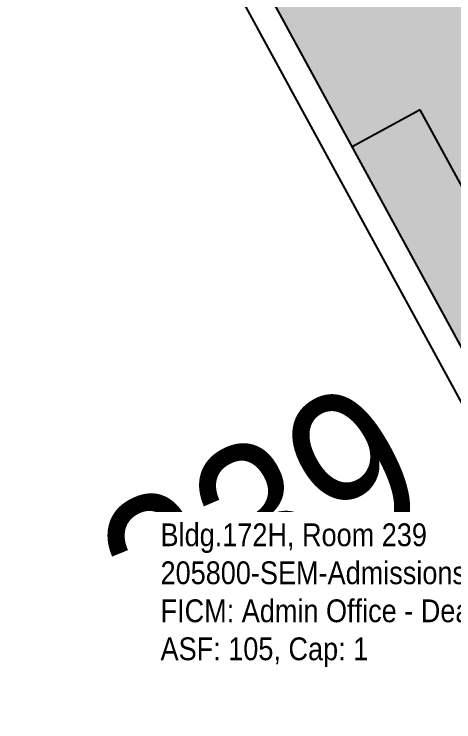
# Model space of a CAD drawing. Header units: inches. Extents: x 69230737 to 69232197, y 27661778 to 27663538.
# Drawn here: x 69231356.3 to 69231492.7, y 27662071.7 to 27662291.2 of the extents above; entities that cross this region are included whole.
import ezdxf
from ezdxf.enums import TextEntityAlignment as Align

# ---------------------------------------------------------------- set-up
doc = ezdxf.new("R2010")
doc.units = ezdxf.units.IN
doc.header["$LTSCALE"] = 100
doc.header["$MEASUREMENT"] = 0
for name, color, linetype in [('A-IDEN-VNUM', 4, 'CONTINUOUS'), ('A-WALL', 5, 'CONTINUOUS'), ('I-FURN', 2, 'CONTINUOUS'), ('Rooms-Category-Color', 7, 'CONTINUOUS'), ('Rooms-College-Color', 7, 'CONTINUOUS'), ('Rooms-Department-Color', 7, 'CONTINUOUS'), ('Rooms-Division-Color', 7, 'CONTINUOUS'), ('Rooms-Information', 7, 'CONTINUOUS')]:
    doc.layers.add(name, color=color, linetype=linetype)
doc.styles.add('CP_ROOMVNUMBER', font='arial.ttf', dxfattribs={"width": 0.85, "height": 0.075})

# ---------------------------------------------------------------- blocks, each defined once
blk = doc.blocks.new('Furniture-Workstation L - 3D - Furniture-Workstation L - 3D-V27-Dependent - LEVEL 2B')
at = {"layer": 'I-FURN'}
for p, q in [((48.24, 16.61), (-23.76, 16.61)), ((-23.76, 16.61), (-23.76, -13.39)), ((-23.76, -13.39), (24.24, -13.39)), ((24.24, -13.39), (24.24, -55.39)), ((24.24, -55.39), (48.24, -55.39))]:
    blk.add_line(p, q, dxfattribs=at)

msp = doc.modelspace()

# ---------------------------------------------------------------- hatches: boundary and pattern name
at = {"layer": 'Rooms-Category-Color', "true_color": 0xfa9ba3}
msp.add_hatch(color=241, dxfattribs=at).paths.add_polyline_path([(69231312.83, 27662522.36), (69231558.11, 27662071.97), (69231651.48, 27662122.81), (69231748.13, 27662175.45), (69231747.68, 27662176.29), (69231752.97, 27662179.17), (69231799.7, 27662204.62), (69231804.99, 27662207.5), (69231805.45, 27662206.66), (69231944.14, 27662282.19), (69231991.78, 27662308.14), (69231924.3, 27662432.04), (69231872.93, 27662404.06), (69231867.31, 27662414.38), (69231764.42, 27662603.31), (69231758.8, 27662613.63), (69231810.17, 27662641.61), (69231746.5, 27662758.53), (69231698.86, 27662732.59), (69231695.12, 27662730.56), (69231695.07, 27662730.53), (69231560.17, 27662657.06), (69231554.88, 27662654.18), (69231508.14, 27662628.73), (69231502.85, 27662625.85)])
at = {"layer": 'Rooms-College-Color', "true_color": 0x80bc67}
msp.add_hatch(color=83, dxfattribs=at).paths.add_polyline_path([(69231312.83, 27662522.36), (69231558.11, 27662071.97), (69231651.48, 27662122.81), (69231748.13, 27662175.45), (69231747.68, 27662176.29), (69231752.97, 27662179.17), (69231799.7, 27662204.62), (69231804.99, 27662207.5), (69231805.45, 27662206.66), (69231944.14, 27662282.19), (69231991.78, 27662308.14), (69231924.3, 27662432.04), (69231872.93, 27662404.06), (69231867.31, 27662414.38), (69231764.42, 27662603.31), (69231758.8, 27662613.63), (69231810.17, 27662641.61), (69231746.5, 27662758.53), (69231698.86, 27662732.59), (69231695.12, 27662730.56), (69231695.07, 27662730.53), (69231560.17, 27662657.06), (69231554.88, 27662654.18), (69231508.14, 27662628.73), (69231502.85, 27662625.85)])
at = {"layer": 'Rooms-Department-Color', "true_color": 0x003fff}
msp.add_hatch(color=160, dxfattribs=at).paths.add_polyline_path([(69231312.83, 27662522.36), (69231558.11, 27662071.97), (69231651.48, 27662122.81), (69231748.13, 27662175.45), (69231747.68, 27662176.29), (69231752.97, 27662179.17), (69231799.7, 27662204.62), (69231804.99, 27662207.5), (69231805.45, 27662206.66), (69231944.14, 27662282.19), (69231991.78, 27662308.14), (69231924.3, 27662432.04), (69231872.93, 27662404.06), (69231867.31, 27662414.38), (69231764.42, 27662603.31), (69231758.8, 27662613.63), (69231810.17, 27662641.61), (69231746.5, 27662758.53), (69231698.86, 27662732.59), (69231695.12, 27662730.56), (69231695.07, 27662730.53), (69231560.17, 27662657.06), (69231554.88, 27662654.18), (69231508.14, 27662628.73), (69231502.85, 27662625.85)])
at = {"layer": 'Rooms-Division-Color', "true_color": 0x003fff}
msp.add_hatch(color=160, dxfattribs=at).paths.add_polyline_path([(69231312.83, 27662522.36), (69231558.11, 27662071.97), (69231651.48, 27662122.81), (69231748.13, 27662175.45), (69231747.68, 27662176.29), (69231752.97, 27662179.17), (69231799.7, 27662204.62), (69231804.99, 27662207.5), (69231805.45, 27662206.66), (69231944.14, 27662282.19), (69231991.78, 27662308.14), (69231924.3, 27662432.04), (69231872.93, 27662404.06), (69231867.31, 27662414.38), (69231764.42, 27662603.31), (69231758.8, 27662613.63), (69231810.17, 27662641.61), (69231746.5, 27662758.53), (69231698.86, 27662732.59), (69231695.12, 27662730.56), (69231695.07, 27662730.53), (69231560.17, 27662657.06), (69231554.88, 27662654.18), (69231508.14, 27662628.73), (69231502.85, 27662625.85)])

# ---------------------------------------------------------------- linework, layer by layer
at = {"layer": 'A-WALL', "lineweight": -3}
for p, q in [((69230898.83, 27663265.32), (69231693.72, 27661805.7)), ((69231558.11, 27662071.97), (69231312.83, 27662522.36))]:
    msp.add_line(p, q, dxfattribs=at)

# ---------------------------------------------------------------- block references
at = {"layer": 'I-FURN', "lineweight": -3, "rotation": 208.5723556192781}
msp.add_blockref('Furniture-Workstation L - 3D - Furniture-Workstation L - 3D-V27-Dependent - LEVEL 2B', (69231529.98, 27662224.48), dxfattribs=at)

# ---------------------------------------------------------------- texts
at = {"layer": 'A-IDEN-VNUM', "lineweight": -3, "style": 'CP_ROOMVNUMBER', "width": 0.85}
msp.add_text('239', height=49.5, rotation=28.5724, dxfattribs=at).set_placement((69231432.94, 27662133.89), align=Align.MIDDLE_CENTER)

# ---------------------------------------------------------------- next in the draw order: texts
at = {"layer": 'Rooms-Information', "insert": (69231401.71, 27662088.7), "char_height": 7.07143, "width": 158.4, "attachment_point": 7, "style": 'CP_ROOMVNUMBER', "bg_fill": 3, "box_fill_scale": 1.5, "bg_fill_color": 256, "bg_fill_true_color": 13158600, "bg_fill_transparency": 0}
msp.add_mtext('Bldg.172H, Room 239^M^J205800-SEM-Admissions^M^JFICM: Admin Office - Dean, Chair, AVP^M^JASF: 105, Cap: 1', dxfattribs=at)

doc.saveas('drawing.dxf')
